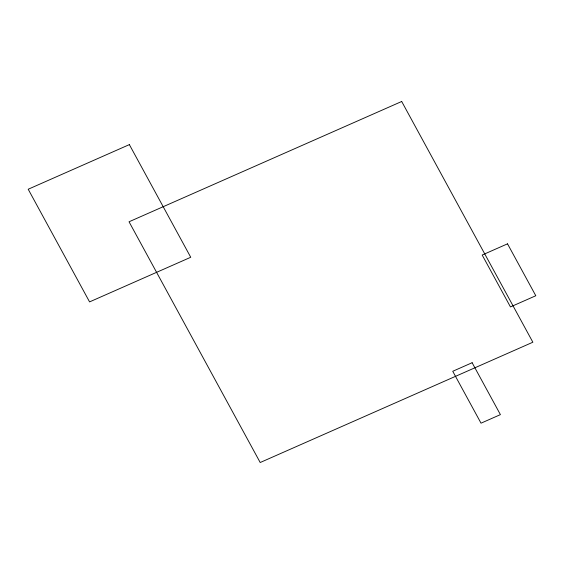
<?xml version="1.0" encoding="UTF-8"?>
<svg xmlns="http://www.w3.org/2000/svg" width="564" height="564" viewBox="0 0 564 564"><rect width="100%" height="100%" fill="white"/><g stroke="black" fill="none" stroke-linecap="round" stroke-linejoin="round"><path stroke-width="0.85" d="M129.36 144.617L28.2 189.243L89.577 301.895L190.738 257.269L129.36 144.617M401.695 101.485L129.043 221.779L260.201 462.515L532.86 342.221L401.695 101.485M507.522 243.838L482.178 255.02L510.455 306.922L535.8 295.74L507.522 243.838M472.131 362.722L452.744 371.281L481.021 423.176L500.409 414.625L472.131 362.722"/></g></svg>
